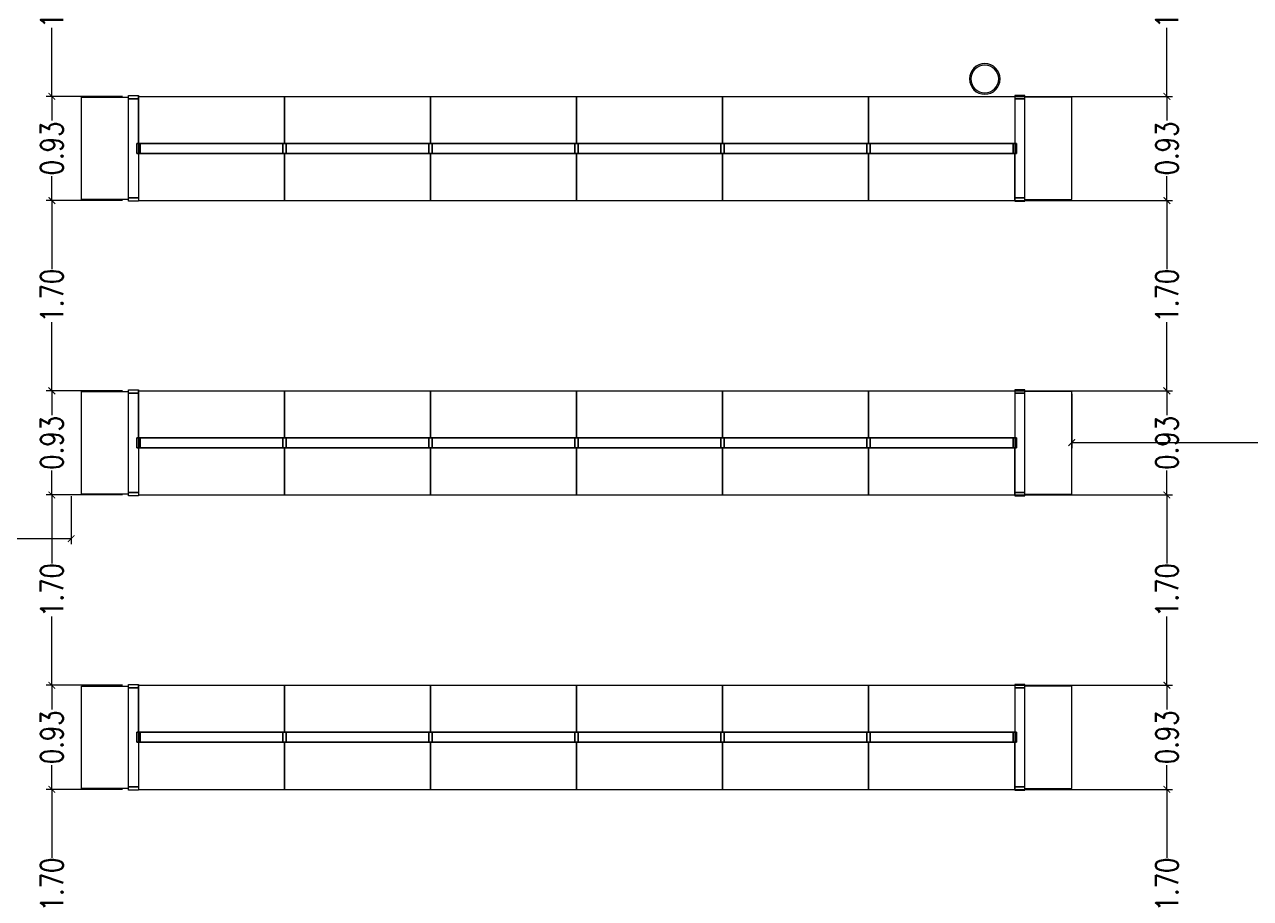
# Model space of a CAD drawing. Header units: millimetres. Extents: x -129 to 3172, y -143 to 919.
# Drawn here: x -19.19 to -8.23, y 7.38 to 15.19 of the extents above; entities that cross this region are included whole.
import ezdxf

# ---------------------------------------------------------------- set-up
doc = ezdxf.new("R2010")
doc.units = ezdxf.units.MM
doc.header["$LTSCALE"] = 0.1
for name, color, linetype in [('E-GONDOLAS', 8, 'Continuous'), ('MET-COLUMNA METALICA', 3, 'Continuous'), ('zA-COTAS', 1, 'Continuous')]:
    doc.layers.add(name, color=color, linetype=linetype)
doc.styles.add('ROMANS', font='ROMANS.SHX', dxfattribs={"width": 0.8, "height": 0.2})
doc.dimstyles.new('MIG-LATERAL-CHICO', dxfattribs={"dimtxt": 0.12, "dimasz": 0.06, "dimexe": 0.05, "dimexo": 0.02, "dimgap": 0.005, "dimtad": 0, "dimrnd": 0.005, "dimzin": 0, "dimdsep": 46, "dimtxsty": 'ROMANS', "dimblk1": 'ARCHTICK', "dimblk2": 'ARCHTICK', "dimsah": 1, "dimcen": 2.5, "dimclrd": 1, "dimclre": 8, "dimclrt": 3, "dimadec": 0, "dimazin": 0, "dimtfac": 1, "dimtmove": 0, "dimatfit": 3, "dimldrblk": 'ARCHTICK', "dimfxl": 1, "dimtolj": 1, "dimtzin": 0, "dimarcsym": 0})

# ---------------------------------------------------------------- blocks, each defined once
blk = doc.blocks.new('CMET REDONDA')
at = {"layer": 'MET-COLUMNA METALICA'}
h = blk.add_hatch(color=256, dxfattribs=at)
h.paths.add_polyline_path([(0, 0.124), (0, 0.137, -0.414214), (0.136, 0), (0.124, 0, 0.414214)])
h.paths.add_polyline_path([(0, -0.136), (0, -0.124, 0.414214), (0.124, 0), (0.136, 0, -0.414214)])
h.paths.add_polyline_path([(0, -0.124), (0, -0.136, -0.414214), (-0.137, 0), (-0.124, 0, 0.414214)])
h.paths.add_polyline_path([(0, 0.137), (0, 0.124, 0.414214), (-0.124, 0), (-0.137, 0, -0.414214)])
h = blk.add_hatch(color=256, dxfattribs=at)
h.paths.add_polyline_path([(0, 0.124), (0, 0.136, -0.414214), (0.136, 0), (0.124, 0, 0.414214)])
h.paths.add_polyline_path([(0, -0.137), (0, -0.124, 0.414214), (0.124, 0), (0.136, 0, -0.414214)])
h.paths.add_polyline_path([(0, -0.124), (0, -0.137, -0.414214), (-0.137, 0), (-0.124, 0, 0.414214)])
h.paths.add_polyline_path([(0, 0.136), (0, 0.124, 0.414214), (-0.124, 0), (-0.137, 0, -0.414214)])
for radius in [0.137, 0.137, 0.124, 0.124]:
    blk.add_circle((0, 0), radius, dxfattribs=at)
blk = doc.blocks.new('_ARCHTICK')
at = {"color": 0, "linetype": 'ByBlock', "const_width": 0.15}
blk.add_lwpolyline([(-0.5, -0.5), (0.5, 0.5)], dxfattribs=at)
blk = doc.blocks.new('*D346')
at = {"layer": 'Defpoints', "color": 0, "transparency": 16777216}
for p in [(-20.774, 10.997), (-18.774, 10.997), (-18.774, 10.598)]:
    blk.add_point(p, dxfattribs=at)
at = {"layer": 'zA-COTAS', "color": 8, "lineweight": -2, "transparency": 16777216}
for p, q in [((-20.774, 10.977), (-20.774, 10.548)), ((-18.774, 10.977), (-18.774, 10.548))]:
    blk.add_line(p, q, dxfattribs=at)
at = {"layer": 'zA-COTAS', "color": 1, "lineweight": -2, "transparency": 16777216}
for p, q in [((-20.774, 10.598), (-19.93, 10.598)), ((-18.774, 10.598), (-19.432, 10.598))]:
    blk.add_line(p, q, dxfattribs=at)
at = {"layer": 'zA-COTAS', "color": 1, "lineweight": -2, "transparency": 16777216, "xscale": 0.06, "yscale": 0.06, "zscale": 0.06, "rotation": 180}
blk.add_blockref('_ARCHTICK', (-20.774, 10.598), dxfattribs=at)
at = {"layer": 'zA-COTAS', "color": 1, "lineweight": -2, "transparency": 16777216, "xscale": 0.06, "yscale": 0.06, "zscale": 0.06}
blk.add_blockref('_ARCHTICK', (-18.774, 10.598), dxfattribs=at)
at = {"layer": 'zA-COTAS', "color": 3, "transparency": 16777216, "insert": (-19.681, 10.598), "char_height": 0.2, "attachment_point": 5, "style": 'ROMANS'}
blk.add_mtext('\\A1;2.00', dxfattribs=at)
blk = doc.blocks.new('TRAMO CENTRAL')
at = {"layer": 'E-GONDOLAS'}
for points in [[(1353.744, 558.952), (1355.049, 558.952), (1355.049, 559.372), (1353.744, 559.372)], [(1353.729, 558.862), (1353.759, 558.862), (1353.759, 558.952), (1353.729, 558.952)], [(1353.729, 558.952), (1353.759, 558.952), (1353.759, 558.862), (1353.729, 558.862)], [(1353.759, 558.862), (1355.034, 558.862), (1355.034, 558.952), (1353.759, 558.952)], [(1353.759, 558.952), (1355.034, 558.952), (1355.034, 558.862), (1353.759, 558.862)], [(1355.034, 558.862), (1355.064, 558.862), (1355.064, 558.952), (1355.034, 558.952)], [(1355.034, 558.952), (1355.064, 558.952), (1355.064, 558.862), (1355.034, 558.862)], [(1353.744, 558.862), (1355.049, 558.862), (1355.049, 558.442), (1353.744, 558.442)]]:
    blk.add_lwpolyline(points, close=True, dxfattribs=at)
blk = doc.blocks.new('PUNTERA')
at = {"layer": 'E-GONDOLAS'}
for p, q in [((1350.083, 558.73), (1349.168, 558.73)), ((1349.168, 558.73), (1349.168, 558.31)), ((1350.083, 558.31), (1350.083, 558.73)), ((1350.068, 558.31), (1349.183, 558.31)), ((1349.183, 558.31), (1349.183, 558.22)), ((1350.068, 558.22), (1350.068, 558.31)), ((1349.183, 558.22), (1350.068, 558.22))]:
    blk.add_line(p, q, dxfattribs=at)
for points in [[(1349.153, 558.22), (1349.183, 558.22), (1349.183, 558.31), (1349.153, 558.31)], [(1350.068, 558.22), (1350.098, 558.22), (1350.098, 558.31), (1350.068, 558.31)]]:
    blk.add_lwpolyline(points, close=True, dxfattribs=at)
blk = doc.blocks.new('*D349')
at = {"layer": 'Defpoints', "color": 0, "transparency": 16777216}
for p in [(-18.295, 8.359), (-18.946, 6.659), (-18.295, 6.659)]:
    blk.add_point(p, dxfattribs=at)
at = {"layer": 'zA-COTAS', "color": 8, "lineweight": -2, "transparency": 16777216}
for p, q in [((-18.315, 8.359), (-18.996, 8.359)), ((-18.315, 6.659), (-18.996, 6.659))]:
    blk.add_line(p, q, dxfattribs=at)
at = {"layer": 'zA-COTAS', "color": 1, "lineweight": -2, "transparency": 16777216}
for p, q in [((-18.946, 8.359), (-18.946, 7.747)), ((-18.946, 6.659), (-18.946, 7.272))]:
    blk.add_line(p, q, dxfattribs=at)
at = {"layer": 'zA-COTAS', "color": 1, "lineweight": -2, "transparency": 16777216, "xscale": 0.06, "yscale": 0.06, "zscale": 0.06}
for p, rotation in [((-18.946, 8.359), 90), ((-18.946, 6.659), 270)]:
    blk.add_blockref('_ARCHTICK', p, dxfattribs=dict(at, rotation=rotation))
at = {"layer": 'zA-COTAS', "color": 3, "transparency": 16777216, "insert": (-18.946, 7.509), "char_height": 0.2, "attachment_point": 5, "rotation": 90, "style": 'ROMANS'}
blk.add_mtext('\\A1;1.70', dxfattribs=at)
blk = doc.blocks.new('*D350')
at = {"layer": 'Defpoints', "color": 0, "transparency": 16777216}
for p in [(-18.295, 10.989), (-18.946, 9.289), (-18.295, 9.289)]:
    blk.add_point(p, dxfattribs=at)
at = {"layer": 'zA-COTAS', "color": 8, "lineweight": -2, "transparency": 16777216}
for p, q in [((-18.315, 10.989), (-18.996, 10.989)), ((-18.315, 9.289), (-18.996, 9.289))]:
    blk.add_line(p, q, dxfattribs=at)
at = {"layer": 'zA-COTAS', "color": 1, "lineweight": -2, "transparency": 16777216}
for p, q in [((-18.946, 10.989), (-18.946, 10.377)), ((-18.946, 9.289), (-18.946, 9.902))]:
    blk.add_line(p, q, dxfattribs=at)
at = {"layer": 'zA-COTAS', "color": 1, "lineweight": -2, "transparency": 16777216, "xscale": 0.06, "yscale": 0.06, "zscale": 0.06}
for p, rotation in [((-18.946, 10.989), 90), ((-18.946, 9.289), 270)]:
    blk.add_blockref('_ARCHTICK', p, dxfattribs=dict(at, rotation=rotation))
at = {"layer": 'zA-COTAS', "color": 3, "transparency": 16777216, "insert": (-18.946, 10.139), "char_height": 0.2, "attachment_point": 5, "rotation": 90, "style": 'ROMANS'}
blk.add_mtext('\\A1;1.70', dxfattribs=at)
blk = doc.blocks.new('*D351')
at = {"layer": 'Defpoints', "color": 0, "transparency": 16777216}
for p in [(-18.295, 13.619), (-18.946, 11.919), (-18.295, 11.919)]:
    blk.add_point(p, dxfattribs=at)
at = {"layer": 'zA-COTAS', "color": 8, "lineweight": -2, "transparency": 16777216}
for p, q in [((-18.315, 13.619), (-18.996, 13.619)), ((-18.315, 11.919), (-18.996, 11.919))]:
    blk.add_line(p, q, dxfattribs=at)
at = {"layer": 'zA-COTAS', "color": 1, "lineweight": -2, "transparency": 16777216}
for p, q in [((-18.946, 13.619), (-18.946, 13.007)), ((-18.946, 11.919), (-18.946, 12.532))]:
    blk.add_line(p, q, dxfattribs=at)
at = {"layer": 'zA-COTAS', "color": 1, "lineweight": -2, "transparency": 16777216, "xscale": 0.06, "yscale": 0.06, "zscale": 0.06}
for p, rotation in [((-18.946, 13.619), 90), ((-18.946, 11.919), 270)]:
    blk.add_blockref('_ARCHTICK', p, dxfattribs=dict(at, rotation=rotation))
at = {"layer": 'zA-COTAS', "color": 3, "transparency": 16777216, "insert": (-18.946, 12.769), "char_height": 0.2, "attachment_point": 5, "rotation": 90, "style": 'ROMANS'}
blk.add_mtext('\\A1;1.70', dxfattribs=at)
blk = doc.blocks.new('*D352')
at = {"layer": 'Defpoints', "color": 0, "transparency": 16777216}
for p in [(-18.295, 16.249), (-18.946, 14.549), (-18.295, 14.549)]:
    blk.add_point(p, dxfattribs=at)
at = {"layer": 'zA-COTAS', "color": 8, "lineweight": -2, "transparency": 16777216}
for p, q in [((-18.315, 16.249), (-18.996, 16.249)), ((-18.315, 14.549), (-18.996, 14.549))]:
    blk.add_line(p, q, dxfattribs=at)
at = {"layer": 'zA-COTAS', "color": 1, "lineweight": -2, "transparency": 16777216}
for p, q in [((-18.946, 16.249), (-18.946, 15.637)), ((-18.946, 14.549), (-18.946, 15.162))]:
    blk.add_line(p, q, dxfattribs=at)
at = {"layer": 'zA-COTAS', "color": 1, "lineweight": -2, "transparency": 16777216, "xscale": 0.06, "yscale": 0.06, "zscale": 0.06}
for p, rotation in [((-18.946, 16.249), 90), ((-18.946, 14.549), 270)]:
    blk.add_blockref('_ARCHTICK', p, dxfattribs=dict(at, rotation=rotation))
at = {"layer": 'zA-COTAS', "color": 3, "transparency": 16777216, "insert": (-18.946, 15.399), "char_height": 0.2, "attachment_point": 5, "rotation": 90, "style": 'ROMANS'}
blk.add_mtext('\\A1;1.70', dxfattribs=at)
blk = doc.blocks.new('*D357')
at = {"layer": 'Defpoints', "color": 0, "transparency": 16777216}
for p in [(-18.295, 9.289), (-18.946, 8.359), (-18.295, 8.359)]:
    blk.add_point(p, dxfattribs=at)
at = {"layer": 'zA-COTAS', "color": 8, "lineweight": -2, "transparency": 16777216}
for p, q in [((-18.315, 9.289), (-18.996, 9.289)), ((-18.315, 8.359), (-18.996, 8.359))]:
    blk.add_line(p, q, dxfattribs=at)
at = {"layer": 'zA-COTAS', "color": 1, "lineweight": -2, "transparency": 16777216}
for p, q in [((-18.946, 9.289), (-18.946, 9.073)), ((-18.946, 8.359), (-18.946, 8.576))]:
    blk.add_line(p, q, dxfattribs=at)
at = {"layer": 'zA-COTAS', "color": 1, "lineweight": -2, "transparency": 16777216, "xscale": 0.06, "yscale": 0.06, "zscale": 0.06}
for p, rotation in [((-18.946, 9.289), 90), ((-18.946, 8.359), 270)]:
    blk.add_blockref('_ARCHTICK', p, dxfattribs=dict(at, rotation=rotation))
at = {"layer": 'zA-COTAS', "color": 3, "transparency": 16777216, "insert": (-18.946, 8.824), "char_height": 0.2, "attachment_point": 5, "rotation": 90, "style": 'ROMANS'}
blk.add_mtext('\\A1;0.93', dxfattribs=at)
blk = doc.blocks.new('*D358')
at = {"layer": 'Defpoints', "color": 0, "transparency": 16777216}
for p in [(-18.295, 11.919), (-18.946, 10.989), (-18.295, 10.989)]:
    blk.add_point(p, dxfattribs=at)
at = {"layer": 'zA-COTAS', "color": 8, "lineweight": -2, "transparency": 16777216}
for p, q in [((-18.315, 11.919), (-18.996, 11.919)), ((-18.315, 10.989), (-18.996, 10.989))]:
    blk.add_line(p, q, dxfattribs=at)
at = {"layer": 'zA-COTAS', "color": 1, "lineweight": -2, "transparency": 16777216}
for p, q in [((-18.946, 11.919), (-18.946, 11.703)), ((-18.946, 10.989), (-18.946, 11.206))]:
    blk.add_line(p, q, dxfattribs=at)
at = {"layer": 'zA-COTAS', "color": 1, "lineweight": -2, "transparency": 16777216, "xscale": 0.06, "yscale": 0.06, "zscale": 0.06}
for p, rotation in [((-18.946, 11.919), 90), ((-18.946, 10.989), 270)]:
    blk.add_blockref('_ARCHTICK', p, dxfattribs=dict(at, rotation=rotation))
at = {"layer": 'zA-COTAS', "color": 3, "transparency": 16777216, "insert": (-18.946, 11.454), "char_height": 0.2, "attachment_point": 5, "rotation": 90, "style": 'ROMANS'}
blk.add_mtext('\\A1;0.93', dxfattribs=at)
blk = doc.blocks.new('*D359')
at = {"layer": 'Defpoints', "color": 0, "transparency": 16777216}
for p in [(-18.295, 14.549), (-18.946, 13.619), (-18.295, 13.619)]:
    blk.add_point(p, dxfattribs=at)
at = {"layer": 'zA-COTAS', "color": 8, "lineweight": -2, "transparency": 16777216}
for p, q in [((-18.315, 14.549), (-18.996, 14.549)), ((-18.315, 13.619), (-18.996, 13.619))]:
    blk.add_line(p, q, dxfattribs=at)
at = {"layer": 'zA-COTAS', "color": 1, "lineweight": -2, "transparency": 16777216}
for p, q in [((-18.946, 14.549), (-18.946, 14.333)), ((-18.946, 13.619), (-18.946, 13.836))]:
    blk.add_line(p, q, dxfattribs=at)
at = {"layer": 'zA-COTAS', "color": 1, "lineweight": -2, "transparency": 16777216, "xscale": 0.06, "yscale": 0.06, "zscale": 0.06}
for p, rotation in [((-18.946, 14.549), 90), ((-18.946, 13.619), 270)]:
    blk.add_blockref('_ARCHTICK', p, dxfattribs=dict(at, rotation=rotation))
at = {"layer": 'zA-COTAS', "color": 3, "transparency": 16777216, "insert": (-18.946, 14.084), "char_height": 0.2, "attachment_point": 5, "rotation": 90, "style": 'ROMANS'}
blk.add_mtext('\\A1;0.93', dxfattribs=at)
blk = doc.blocks.new('*D364')
at = {"layer": 'Defpoints', "color": 0, "transparency": 16777216}
for p in [(-5.754, 14.24, 0.01), (-9.832, 11.912, 0), (-5.754, 11.457)]:
    blk.add_point(p, dxfattribs=at)
at = {"layer": 'zA-COTAS', "color": 8, "lineweight": -2, "transparency": 16777216}
for p, q in [((-5.754, 14.22), (-5.754, 11.407)), ((-9.832, 11.892), (-9.832, 11.407))]:
    blk.add_line(p, q, dxfattribs=at)
at = {"layer": 'zA-COTAS', "color": 1, "lineweight": -2, "transparency": 16777216}
for p, q in [((-9.832, 11.457), (-8.041, 11.457)), ((-5.754, 11.457), (-7.544, 11.457))]:
    blk.add_line(p, q, dxfattribs=at)
at = {"layer": 'zA-COTAS', "color": 1, "lineweight": -2, "transparency": 16777216, "xscale": 0.06, "yscale": 0.06, "zscale": 0.06, "rotation": 180}
blk.add_blockref('_ARCHTICK', (-9.832, 11.457), dxfattribs=at)
at = {"layer": 'zA-COTAS', "color": 1, "lineweight": -2, "transparency": 16777216, "xscale": 0.06, "yscale": 0.06, "zscale": 0.06}
blk.add_blockref('_ARCHTICK', (-5.754, 11.457), dxfattribs=at)
at = {"layer": 'zA-COTAS', "color": 3, "transparency": 16777216, "insert": (-7.793, 11.457), "char_height": 0.2, "attachment_point": 5, "style": 'ROMANS'}
blk.add_mtext('\\A1;4.08', dxfattribs=at)
blk = doc.blocks.new('*D367')
at = {"layer": 'Defpoints', "color": 0, "transparency": 16777216}
for p in [(-10.404, 8.359), (-10.404, 6.659), (-8.982, 6.659)]:
    blk.add_point(p, dxfattribs=at)
at = {"layer": 'zA-COTAS', "color": 8, "lineweight": -2, "transparency": 16777216}
for p, q in [((-10.384, 8.359), (-8.932, 8.359)), ((-10.384, 6.659), (-8.932, 6.659))]:
    blk.add_line(p, q, dxfattribs=at)
at = {"layer": 'zA-COTAS', "color": 1, "lineweight": -2, "transparency": 16777216}
for p, q in [((-8.982, 8.359), (-8.982, 7.747)), ((-8.982, 6.659), (-8.982, 7.272))]:
    blk.add_line(p, q, dxfattribs=at)
at = {"layer": 'zA-COTAS', "color": 1, "lineweight": -2, "transparency": 16777216, "xscale": 0.06, "yscale": 0.06, "zscale": 0.06}
for p, rotation in [((-8.982, 8.359), 90), ((-8.982, 6.659), 270)]:
    blk.add_blockref('_ARCHTICK', p, dxfattribs=dict(at, rotation=rotation))
at = {"layer": 'zA-COTAS', "color": 3, "transparency": 16777216, "insert": (-8.982, 7.509), "char_height": 0.2, "attachment_point": 5, "rotation": 90, "style": 'ROMANS'}
blk.add_mtext('\\A1;1.70', dxfattribs=at)
blk = doc.blocks.new('*D368')
at = {"layer": 'Defpoints', "color": 0, "transparency": 16777216}
for p in [(-10.404, 10.989), (-10.404, 9.289), (-8.982, 9.289)]:
    blk.add_point(p, dxfattribs=at)
at = {"layer": 'zA-COTAS', "color": 8, "lineweight": -2, "transparency": 16777216}
for p, q in [((-10.384, 10.989), (-8.932, 10.989)), ((-10.384, 9.289), (-8.932, 9.289))]:
    blk.add_line(p, q, dxfattribs=at)
at = {"layer": 'zA-COTAS', "color": 1, "lineweight": -2, "transparency": 16777216}
for p, q in [((-8.982, 10.989), (-8.982, 10.377)), ((-8.982, 9.289), (-8.982, 9.902))]:
    blk.add_line(p, q, dxfattribs=at)
at = {"layer": 'zA-COTAS', "color": 1, "lineweight": -2, "transparency": 16777216, "xscale": 0.06, "yscale": 0.06, "zscale": 0.06}
for p, rotation in [((-8.982, 10.989), 90), ((-8.982, 9.289), 270)]:
    blk.add_blockref('_ARCHTICK', p, dxfattribs=dict(at, rotation=rotation))
at = {"layer": 'zA-COTAS', "color": 3, "transparency": 16777216, "insert": (-8.982, 10.139), "char_height": 0.2, "attachment_point": 5, "rotation": 90, "style": 'ROMANS'}
blk.add_mtext('\\A1;1.70', dxfattribs=at)
blk = doc.blocks.new('*D369')
at = {"layer": 'Defpoints', "color": 0, "transparency": 16777216}
for p in [(-10.404, 13.619), (-10.404, 11.919), (-8.982, 11.919)]:
    blk.add_point(p, dxfattribs=at)
at = {"layer": 'zA-COTAS', "color": 8, "lineweight": -2, "transparency": 16777216}
for p, q in [((-10.384, 13.619), (-8.932, 13.619)), ((-10.384, 11.919), (-8.932, 11.919))]:
    blk.add_line(p, q, dxfattribs=at)
at = {"layer": 'zA-COTAS', "color": 1, "lineweight": -2, "transparency": 16777216}
for p, q in [((-8.982, 13.619), (-8.982, 13.007)), ((-8.982, 11.919), (-8.982, 12.532))]:
    blk.add_line(p, q, dxfattribs=at)
at = {"layer": 'zA-COTAS', "color": 1, "lineweight": -2, "transparency": 16777216, "xscale": 0.06, "yscale": 0.06, "zscale": 0.06}
for p, rotation in [((-8.982, 13.619), 90), ((-8.982, 11.919), 270)]:
    blk.add_blockref('_ARCHTICK', p, dxfattribs=dict(at, rotation=rotation))
at = {"layer": 'zA-COTAS', "color": 3, "transparency": 16777216, "insert": (-8.982, 12.769), "char_height": 0.2, "attachment_point": 5, "rotation": 90, "style": 'ROMANS'}
blk.add_mtext('\\A1;1.70', dxfattribs=at)
blk = doc.blocks.new('*D370')
at = {"layer": 'Defpoints', "color": 0, "transparency": 16777216}
for p in [(-10.404, 16.249), (-10.404, 14.549), (-8.982, 14.549)]:
    blk.add_point(p, dxfattribs=at)
at = {"layer": 'zA-COTAS', "color": 8, "lineweight": -2, "transparency": 16777216}
for p, q in [((-10.384, 16.249), (-8.932, 16.249)), ((-10.384, 14.549), (-8.932, 14.549))]:
    blk.add_line(p, q, dxfattribs=at)
at = {"layer": 'zA-COTAS', "color": 1, "lineweight": -2, "transparency": 16777216}
for p, q in [((-8.982, 16.249), (-8.982, 15.637)), ((-8.982, 14.549), (-8.982, 15.162))]:
    blk.add_line(p, q, dxfattribs=at)
at = {"layer": 'zA-COTAS', "color": 1, "lineweight": -2, "transparency": 16777216, "xscale": 0.06, "yscale": 0.06, "zscale": 0.06}
for p, rotation in [((-8.982, 16.249), 90), ((-8.982, 14.549), 270)]:
    blk.add_blockref('_ARCHTICK', p, dxfattribs=dict(at, rotation=rotation))
at = {"layer": 'zA-COTAS', "color": 3, "transparency": 16777216, "insert": (-8.982, 15.399), "char_height": 0.2, "attachment_point": 5, "rotation": 90, "style": 'ROMANS'}
blk.add_mtext('\\A1;1.70', dxfattribs=at)
blk = doc.blocks.new('*D375')
at = {"layer": 'Defpoints', "color": 0, "transparency": 16777216}
for p in [(-10.404, 9.289), (-10.404, 8.359), (-8.982, 8.359)]:
    blk.add_point(p, dxfattribs=at)
at = {"layer": 'zA-COTAS', "color": 8, "lineweight": -2, "transparency": 16777216}
for p, q in [((-10.384, 9.289), (-8.932, 9.289)), ((-10.384, 8.359), (-8.932, 8.359))]:
    blk.add_line(p, q, dxfattribs=at)
at = {"layer": 'zA-COTAS', "color": 1, "lineweight": -2, "transparency": 16777216}
for p, q in [((-8.982, 9.289), (-8.982, 9.073)), ((-8.982, 8.359), (-8.982, 8.576))]:
    blk.add_line(p, q, dxfattribs=at)
at = {"layer": 'zA-COTAS', "color": 1, "lineweight": -2, "transparency": 16777216, "xscale": 0.06, "yscale": 0.06, "zscale": 0.06}
for p, rotation in [((-8.982, 9.289), 90), ((-8.982, 8.359), 270)]:
    blk.add_blockref('_ARCHTICK', p, dxfattribs=dict(at, rotation=rotation))
at = {"layer": 'zA-COTAS', "color": 3, "transparency": 16777216, "insert": (-8.982, 8.824), "char_height": 0.2, "attachment_point": 5, "rotation": 90, "style": 'ROMANS'}
blk.add_mtext('\\A1;0.93', dxfattribs=at)
blk = doc.blocks.new('*D376')
at = {"layer": 'Defpoints', "color": 0, "transparency": 16777216}
for p in [(-10.404, 11.919), (-10.404, 10.989), (-8.982, 10.989)]:
    blk.add_point(p, dxfattribs=at)
at = {"layer": 'zA-COTAS', "color": 8, "lineweight": -2, "transparency": 16777216}
for p, q in [((-10.384, 11.919), (-8.932, 11.919)), ((-10.384, 10.989), (-8.932, 10.989))]:
    blk.add_line(p, q, dxfattribs=at)
at = {"layer": 'zA-COTAS', "color": 1, "lineweight": -2, "transparency": 16777216}
for p, q in [((-8.982, 11.919), (-8.982, 11.703)), ((-8.982, 10.989), (-8.982, 11.206))]:
    blk.add_line(p, q, dxfattribs=at)
at = {"layer": 'zA-COTAS', "color": 1, "lineweight": -2, "transparency": 16777216, "xscale": 0.06, "yscale": 0.06, "zscale": 0.06}
for p, rotation in [((-8.982, 11.919), 90), ((-8.982, 10.989), 270)]:
    blk.add_blockref('_ARCHTICK', p, dxfattribs=dict(at, rotation=rotation))
at = {"layer": 'zA-COTAS', "color": 3, "transparency": 16777216, "insert": (-8.982, 11.454), "char_height": 0.2, "attachment_point": 5, "rotation": 90, "style": 'ROMANS'}
blk.add_mtext('\\A1;0.93', dxfattribs=at)
blk = doc.blocks.new('*D377')
at = {"layer": 'Defpoints', "color": 0, "transparency": 16777216}
for p in [(-10.404, 14.549), (-10.404, 13.619), (-8.982, 13.619)]:
    blk.add_point(p, dxfattribs=at)
at = {"layer": 'zA-COTAS', "color": 8, "lineweight": -2, "transparency": 16777216}
for p, q in [((-10.384, 14.549), (-8.932, 14.549)), ((-10.384, 13.619), (-8.932, 13.619))]:
    blk.add_line(p, q, dxfattribs=at)
at = {"layer": 'zA-COTAS', "color": 1, "lineweight": -2, "transparency": 16777216}
for p, q in [((-8.982, 14.549), (-8.982, 14.333)), ((-8.982, 13.619), (-8.982, 13.836))]:
    blk.add_line(p, q, dxfattribs=at)
at = {"layer": 'zA-COTAS', "color": 1, "lineweight": -2, "transparency": 16777216, "xscale": 0.06, "yscale": 0.06, "zscale": 0.06}
for p, rotation in [((-8.982, 14.549), 90), ((-8.982, 13.619), 270)]:
    blk.add_blockref('_ARCHTICK', p, dxfattribs=dict(at, rotation=rotation))
at = {"layer": 'zA-COTAS', "color": 3, "transparency": 16777216, "insert": (-8.982, 14.084), "char_height": 0.2, "attachment_point": 5, "rotation": 90, "style": 'ROMANS'}
blk.add_mtext('\\A1;0.93', dxfattribs=at)

msp = doc.modelspace()

# ---------------------------------------------------------------- block references
at = {"layer": 'E-GONDOLAS', "xscale": -1, "rotation": 90}
for p in [(540.049, 1363.71), (540.049, 1361.08), (540.049, 1358.45)]:
    msp.add_blockref('PUNTERA', p, dxfattribs=at)
at = {"layer": 'E-GONDOLAS', "xscale": -1}
for p in [(1336.877, -544.823), (1338.182, -544.823), (1339.487, -544.823), (1340.792, -544.823), (1342.097, -544.823), (1343.402, -544.823), (1336.877, -547.453), (1338.182, -547.453), (1339.487, -547.453), (1340.792, -547.453), (1342.097, -547.453), (1343.402, -547.453), (1336.877, -550.083), (1338.182, -550.083), (1339.487, -550.083), (1340.792, -550.083), (1342.097, -550.083), (1343.402, -550.083)]:
    msp.add_blockref('TRAMO CENTRAL', p, dxfattribs=at)
at = {"layer": 'E-GONDOLAS', "rotation": 270}
for p in [(-568.562, 1363.71), (-568.562, 1361.08), (-568.562, 1358.45)]:
    msp.add_blockref('PUNTERA', p, dxfattribs=at)
at = {"layer": 'MET-COLUMNA METALICA', "xscale": -1}
msp.add_blockref('CMET REDONDA', (-10.609, 14.705, -0.001), dxfattribs=at)

# ---------------------------------------------------------------- dimensions: what is measured, and where the dimension line sits
at = {"layer": 'zA-COTAS'}
for base, p1, p2, angle, picture, middle in [((-18.946, 14.549, 0.009), (-18.295, 16.249, 0.009), (-18.295, 14.549, 0.009), 90, '*D352', (-18.946, 15.399, 0.009)), ((-8.982, 14.549, 0.009), (-10.404, 16.249, 0.009), (-10.404, 14.549, 0.009), 90, '*D370', (-8.982, 15.399, 0.009)), ((-18.946, 13.619, 0.009), (-18.295, 14.549, 0.009), (-18.295, 13.619, 0.009), 90, '*D359', (-18.946, 14.084, 0.009)), ((-8.982, 13.619, 0.009), (-10.404, 14.549, 0.009), (-10.404, 13.619, 0.009), 90, '*D377', (-8.982, 14.084, 0.009)), ((-5.754, 11.457, 0.009), (-9.832, 11.912, 0.009), (-5.754, 14.24, 0.02), 180, '*D364', (-7.793, 11.457, 0.009)), ((-18.946, 11.919, 0.009), (-18.295, 13.619, 0.009), (-18.295, 11.919, 0.009), 90, '*D351', (-18.946, 12.769, 0.009)), ((-8.982, 11.919, 0.009), (-10.404, 13.619, 0.009), (-10.404, 11.919, 0.009), 90, '*D369', (-8.982, 12.769, 0.009)), ((-18.946, 10.989, 0.009), (-18.295, 11.919, 0.009), (-18.295, 10.989, 0.009), 90, '*D358', (-18.946, 11.454, 0.009)), ((-8.982, 10.989, 0.009), (-10.404, 11.919, 0.009), (-10.404, 10.989, 0.009), 90, '*D376', (-8.982, 11.454, 0.009)), ((-18.946, 9.289, 0.009), (-18.295, 10.989, 0.009), (-18.295, 9.289, 0.009), 90, '*D350', (-18.946, 10.139, 0.009)), ((-8.982, 9.289, 0.009), (-10.404, 10.989, 0.009), (-10.404, 9.289, 0.009), 90, '*D368', (-8.982, 10.139, 0.009)), ((-18.946, 8.359, 0.009), (-18.295, 9.289, 0.009), (-18.295, 8.359, 0.009), 90, '*D357', (-18.946, 8.824, 0.009)), ((-8.982, 8.359, 0.009), (-10.404, 9.289, 0.009), (-10.404, 8.359, 0.009), 90, '*D375', (-8.982, 8.824, 0.009)), ((-18.946, 6.659, 0.009), (-18.295, 8.359, 0.009), (-18.295, 6.659, 0.009), 90, '*D349', (-18.946, 7.509, 0.009)), ((-8.982, 6.659, 0.009), (-10.404, 8.359, 0.009), (-10.404, 6.659, 0.009), 90, '*D367', (-8.982, 7.509, 0.009))]:
    dim = msp.add_linear_dim(base=base, p1=p1, p2=p2, angle=angle, dimstyle='MIG-LATERAL-CHICO', override={"dimfxl": 0.18}, dxfattribs=at)
    dim.commit()
    dim.dimension.update_dxf_attribs({"geometry": picture, "text_midpoint": middle})
dim = msp.add_linear_dim(base=(-18.774, 10.598, 0.009), p1=(-20.774, 10.997, 0.009), p2=(-18.774, 10.997, 0.009), angle=180, dimstyle='MIG-LATERAL-CHICO', override={"dimfxl": 0.18}, dxfattribs=at)
dim.commit()
dim.dimension.update_dxf_attribs({"geometry": '*D346', "text_midpoint": (-19.681, 10.598, 0.009), "dimtype": 160})

doc.saveas('drawing.dxf')
